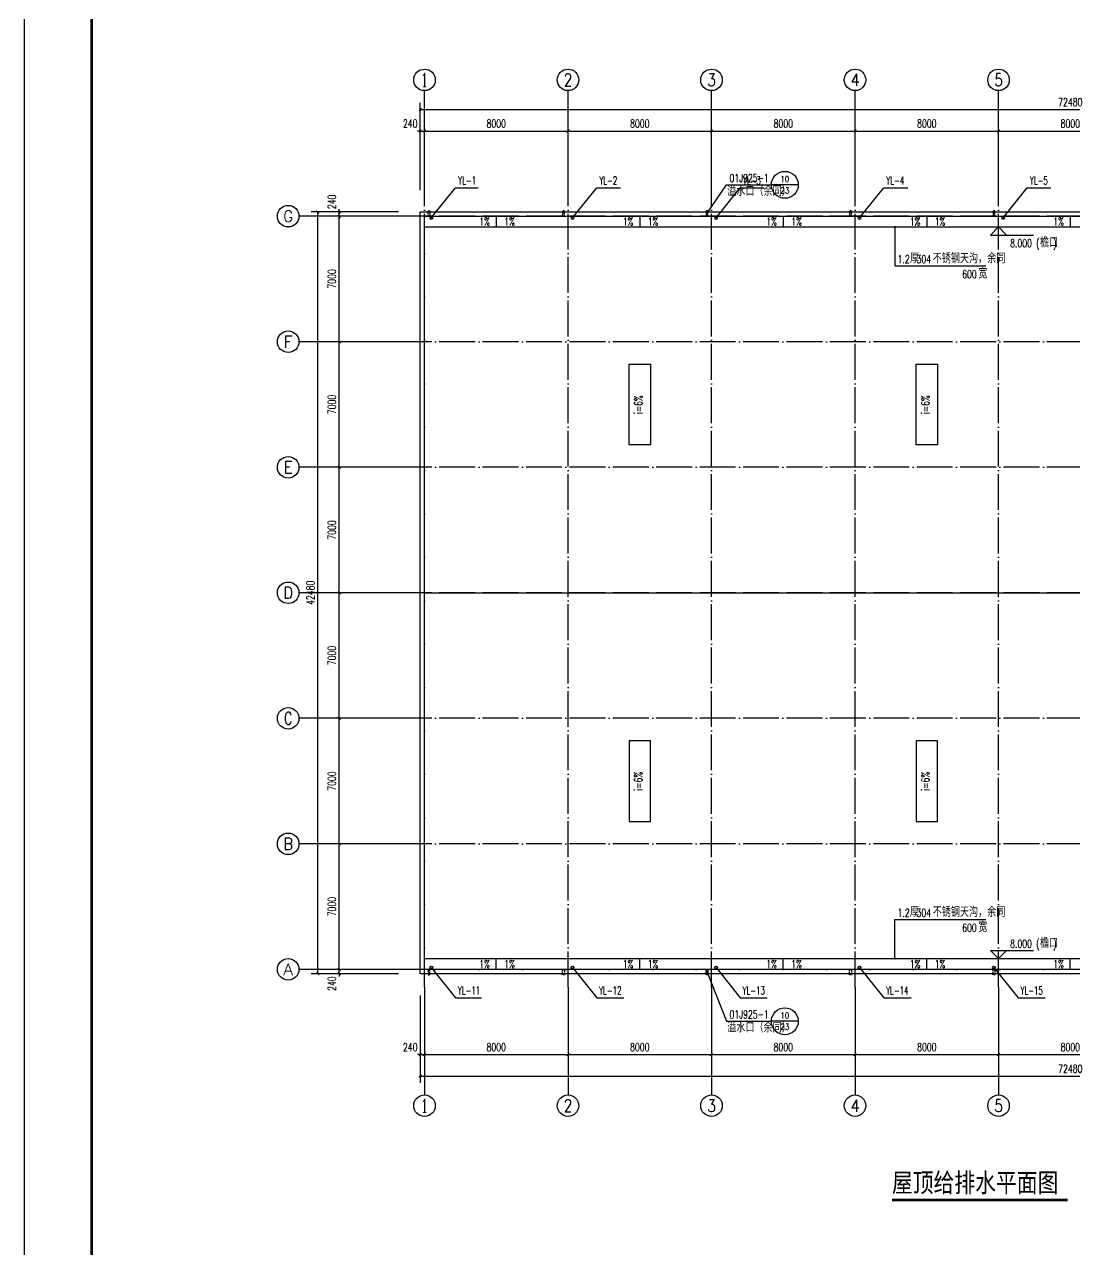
# Model space of a CAD drawing. Extents: x -440213 to 892209, y -122574 to 646408.
# Drawn here: x -16809 to 41723, y 223688 to 291997 of the extents above; entities that cross this region are included whole.
import ezdxf
from ezdxf.enums import TextEntityAlignment as Align

# ---------------------------------------------------------------- set-up
doc = ezdxf.new("R2010")
doc.units = 0
doc.header["$LTSCALE"] = 1000
doc.header["$MEASUREMENT"] = 0
doc.linetypes.add('DASH', pattern=[0.35, 0.25, -0.1])
doc.linetypes.add('DOTE', pattern=[2.42, 2, -0.2, 0.02, -0.2])
doc.layers.get('Defpoints').update_dxf_attribs({"color": 250})
for name, color, linetype in [('0 - 屋顶', 150, 'Continuous'), ('0-建筑立面', 255, 'Continuous'), ('2D_ROOF', 150, 'Continuous'), ('AXIS', 171, 'Continuous'), ('AXIS_TEXT', 7, 'Continuous'), ('DIM_ELEV', 171, 'Continuous'), ('DIM_IDEN', 150, 'Continuous'), ('DIM_LEAD', 171, 'Continuous'), ('DIM_SYMB', 171, 'Continuous'), ('DIM_雨水', 3, 'Continuous'), ('DOTE', 8, 'DOTE'), ('PUB_TEXT', 7, 'Continuous'), ('ROOF', 150, 'Continuous'), ('TK', 4, 'Continuous'), ('TWT_TEXT', 7, 'Continuous'), ('VPIPE-雨水', 4, 'Continuous')]:
    doc.layers.add(name, color=color, linetype=linetype)
doc.styles.add('_TCH_AXIS', font='COMPLEX', dxfattribs={"bigfont": 'GBCBIG'})
doc.styles.add('_TCH_DIM', font='SIMPLEX', dxfattribs={"bigfont": 'GBCBIG'})
doc.styles.add('_TCH_DIM_T3', font='SIMPLEX', dxfattribs={"width": 0.705882, "bigfont": 'GBCBIG'})
doc.styles.add('_TCH_LABEL', font='COMPLEX', dxfattribs={"bigfont": 'GBCBIG'})
doc.styles.add('_TWT_SERIAL', font='COMPLEX', dxfattribs={"width": 0.8, "height": 3, "bigfont": 'HZTXT'})
doc.styles.add('COMPLEX', font='COMPLEX')
doc.styles.add('宋体', font='', dxfattribs={"width": 0.8})
doc.styles.get('宋体').set_extended_font_data('SimSun')
doc.dimstyles.new('_TCH_ARCH&&150', dxfattribs={"dimtxt": 446.25, "dimasz": 150, "dimexe": 375, "dimexo": 450, "dimgap": 189.375, "dimtad": 1, "dimdec": 0, "dimzin": 0, "dimdsep": 46, "dimtxsty": '_TCH_DIM_T3', "dimblk": 'ARCHTICK', "dimcen": 0.09, "dimclrt": 7, "dimazin": 2, "dimtfac": 1, "dimtdec": 0, "dimtix": 1, "dimtmove": 2, "dimatfit": 3, "dimfxl": 0, "dimtolj": 1, "dimtzin": 0, "dimarcsym": 0})

# ---------------------------------------------------------------- blocks, each defined once
blk = doc.blocks.new('GeYuanFrame_47761212', base_point=(20.09, 4.53))
at = {"layer": 'TK'}
blk.add_lwpolyline([(20.09, 4.53), (20.09, 598.53), (861.09, 598.53), (861.09, 4.53)], close=True, dxfattribs=at)
at = {"layer": 'TK', "const_width": 1}
blk.add_lwpolyline([(45.09, 588.53), (851.09, 588.53), (851.09, 14.53), (45.09, 14.53)], close=True, dxfattribs=at)
blk = doc.blocks.new('_AXISO')
blk.add_circle((0, 0), 0.5)
at = {"layer": 'AXIS_TEXT', "style": 'COMPLEX', "width": 1.041667}
blk.add_attdef('A', text='', height=0.56, dxfattribs=at).set_placement((-0.25, -0.28), (0.25, -0.28), align=Align.FIT)
blk = doc.blocks.new('_ArchTick')
at = {"color": 0, "linetype": 'ByBlock', "const_width": 0.4}
blk.add_lwpolyline([(-0.5, -0.5), (0.5, 0.5)], dxfattribs=at)
blk = doc.blocks.new('*D219')
at = {"layer": 'AXIS', "color": 0, "lineweight": -2}
for p, q in [((5250, 237858), (5250, 232983)), ((77730, 237858), (77730, 232983)), ((5250, 233358), (77730, 233358))]:
    blk.add_line(p, q, dxfattribs=at)
at = {"layer": 'Defpoints', "color": 0}
for p in [(5250, 238308), (77730, 238308), (77730, 233358)]:
    blk.add_point(p, dxfattribs=at)
at = {"layer": 'AXIS', "color": 0, "lineweight": -2, "xscale": 150, "yscale": 150, "zscale": 150, "rotation": 180}
blk.add_blockref('_ArchTick', (5250, 233358), dxfattribs=at)
at = {"layer": 'AXIS', "color": 0, "lineweight": -2, "xscale": 150, "yscale": 150, "zscale": 150}
blk.add_blockref('_ArchTick', (77730, 233358), dxfattribs=at)
at = {"layer": 'AXIS', "color": 7, "insert": (41490, 233770), "char_height": 446.2, "attachment_point": 5, "style": '_TCH_DIM_T3'}
blk.add_mtext('\\A1;72480', dxfattribs=at)
blk = doc.blocks.new('*D220')
at = {"layer": 'AXIS', "color": 0, "lineweight": -2}
for p, q in [((5250, 237858), (5250, 234183)), ((5490, 237858), (5490, 234183)), ((5250, 234558), (5100, 234558)), ((5250, 234558), (5490, 234558)), ((5490, 234558), (5640, 234558))]:
    blk.add_line(p, q, dxfattribs=at)
at = {"layer": 'Defpoints', "color": 0}
for p in [(5250, 238308), (5490, 238308), (5490, 234558)]:
    blk.add_point(p, dxfattribs=at)
at = {"layer": 'AXIS', "color": 0, "lineweight": -2, "xscale": 150, "yscale": 150, "zscale": 150}
blk.add_blockref('_ArchTick', (5250, 234558), dxfattribs=at)
at = {"layer": 'AXIS', "color": 0, "lineweight": -2, "xscale": 150, "yscale": 150, "zscale": 150, "rotation": 180}
blk.add_blockref('_ArchTick', (5490, 234558), dxfattribs=at)
at = {"layer": 'AXIS', "color": 7, "insert": (4695, 234970), "char_height": 446.2, "attachment_point": 5, "style": '_TCH_DIM_T3'}
blk.add_mtext('\\A1;240', dxfattribs=at)
blk = doc.blocks.new('*D221')
at = {"layer": 'AXIS', "color": 0, "lineweight": -2}
for p, q in [((5490, 237858), (5490, 234183)), ((13490, 237858), (13490, 234183)), ((5490, 234558), (13490, 234558))]:
    blk.add_line(p, q, dxfattribs=at)
at = {"layer": 'Defpoints', "color": 0}
for p in [(5490, 238308), (13490, 238308), (13490, 234558)]:
    blk.add_point(p, dxfattribs=at)
at = {"layer": 'AXIS', "color": 0, "lineweight": -2, "xscale": 150, "yscale": 150, "zscale": 150, "rotation": 180}
blk.add_blockref('_ArchTick', (5490, 234558), dxfattribs=at)
at = {"layer": 'AXIS', "color": 0, "lineweight": -2, "xscale": 150, "yscale": 150, "zscale": 150}
blk.add_blockref('_ArchTick', (13490, 234558), dxfattribs=at)
at = {"layer": 'AXIS', "color": 7, "insert": (9490, 234970), "char_height": 446.2, "attachment_point": 5, "style": '_TCH_DIM_T3'}
blk.add_mtext('\\A1;8000', dxfattribs=at)
blk = doc.blocks.new('*D222')
at = {"layer": 'AXIS', "color": 0, "lineweight": -2}
for p, q in [((13490, 237858), (13490, 234183)), ((21490, 237858), (21490, 234183)), ((13490, 234558), (21490, 234558))]:
    blk.add_line(p, q, dxfattribs=at)
at = {"layer": 'Defpoints', "color": 0}
for p in [(13490, 238308), (21490, 238308), (21490, 234558)]:
    blk.add_point(p, dxfattribs=at)
at = {"layer": 'AXIS', "color": 0, "lineweight": -2, "xscale": 150, "yscale": 150, "zscale": 150, "rotation": 180}
blk.add_blockref('_ArchTick', (13490, 234558), dxfattribs=at)
at = {"layer": 'AXIS', "color": 0, "lineweight": -2, "xscale": 150, "yscale": 150, "zscale": 150}
blk.add_blockref('_ArchTick', (21490, 234558), dxfattribs=at)
at = {"layer": 'AXIS', "color": 7, "insert": (17490, 234970), "char_height": 446.2, "attachment_point": 5, "style": '_TCH_DIM_T3'}
blk.add_mtext('\\A1;8000', dxfattribs=at)
blk = doc.blocks.new('*D223')
at = {"layer": 'AXIS', "color": 0, "lineweight": -2}
for p, q in [((21490, 237858), (21490, 234183)), ((29490, 237858), (29490, 234183)), ((21490, 234558), (29490, 234558))]:
    blk.add_line(p, q, dxfattribs=at)
at = {"layer": 'Defpoints', "color": 0}
for p in [(21490, 238308), (29490, 238308), (29490, 234558)]:
    blk.add_point(p, dxfattribs=at)
at = {"layer": 'AXIS', "color": 0, "lineweight": -2, "xscale": 150, "yscale": 150, "zscale": 150, "rotation": 180}
blk.add_blockref('_ArchTick', (21490, 234558), dxfattribs=at)
at = {"layer": 'AXIS', "color": 0, "lineweight": -2, "xscale": 150, "yscale": 150, "zscale": 150}
blk.add_blockref('_ArchTick', (29490, 234558), dxfattribs=at)
at = {"layer": 'AXIS', "color": 7, "insert": (25490, 234970), "char_height": 446.2, "attachment_point": 5, "style": '_TCH_DIM_T3'}
blk.add_mtext('\\A1;8000', dxfattribs=at)
blk = doc.blocks.new('*D224')
at = {"layer": 'AXIS', "color": 0, "lineweight": -2}
for p, q in [((29490, 237858), (29490, 234183)), ((37490, 237858), (37490, 234183)), ((29490, 234558), (37490, 234558))]:
    blk.add_line(p, q, dxfattribs=at)
at = {"layer": 'Defpoints', "color": 0}
for p in [(29490, 238308), (37490, 238308), (37490, 234558)]:
    blk.add_point(p, dxfattribs=at)
at = {"layer": 'AXIS', "color": 0, "lineweight": -2, "xscale": 150, "yscale": 150, "zscale": 150, "rotation": 180}
blk.add_blockref('_ArchTick', (29490, 234558), dxfattribs=at)
at = {"layer": 'AXIS', "color": 0, "lineweight": -2, "xscale": 150, "yscale": 150, "zscale": 150}
blk.add_blockref('_ArchTick', (37490, 234558), dxfattribs=at)
at = {"layer": 'AXIS', "color": 7, "insert": (33490, 234970), "char_height": 446.2, "attachment_point": 5, "style": '_TCH_DIM_T3'}
blk.add_mtext('\\A1;8000', dxfattribs=at)
blk = doc.blocks.new('*D225')
at = {"layer": 'AXIS', "color": 0, "lineweight": -2}
for p, q in [((37490, 237858), (37490, 234183)), ((45490, 237858), (45490, 234183)), ((37490, 234558), (45490, 234558))]:
    blk.add_line(p, q, dxfattribs=at)
at = {"layer": 'Defpoints', "color": 0}
for p in [(37490, 238308), (45490, 238308), (45490, 234558)]:
    blk.add_point(p, dxfattribs=at)
at = {"layer": 'AXIS', "color": 0, "lineweight": -2, "xscale": 150, "yscale": 150, "zscale": 150, "rotation": 180}
blk.add_blockref('_ArchTick', (37490, 234558), dxfattribs=at)
at = {"layer": 'AXIS', "color": 0, "lineweight": -2, "xscale": 150, "yscale": 150, "zscale": 150}
blk.add_blockref('_ArchTick', (45490, 234558), dxfattribs=at)
at = {"layer": 'AXIS', "color": 7, "insert": (41490, 234970), "char_height": 446.2, "attachment_point": 5, "style": '_TCH_DIM_T3'}
blk.add_mtext('\\A1;8000', dxfattribs=at)
blk = doc.blocks.new('*D231')
at = {"layer": 'AXIS', "color": 0, "lineweight": -2}
for p, q in [((5250, 282758), (5250, 287633)), ((77730, 282758), (77730, 287633)), ((5250, 287258), (77730, 287258))]:
    blk.add_line(p, q, dxfattribs=at)
at = {"layer": 'Defpoints', "color": 0}
for p in [(77730, 287258), (5250, 282308), (77730, 282308)]:
    blk.add_point(p, dxfattribs=at)
at = {"layer": 'AXIS', "color": 0, "lineweight": -2, "xscale": 150, "yscale": 150, "zscale": 150, "rotation": 180}
blk.add_blockref('_ArchTick', (5250, 287258), dxfattribs=at)
at = {"layer": 'AXIS', "color": 0, "lineweight": -2, "xscale": 150, "yscale": 150, "zscale": 150}
blk.add_blockref('_ArchTick', (77730, 287258), dxfattribs=at)
at = {"layer": 'AXIS', "color": 7, "insert": (41490, 287670), "char_height": 446.2, "attachment_point": 5, "style": '_TCH_DIM_T3'}
blk.add_mtext('\\A1;72480', dxfattribs=at)
blk = doc.blocks.new('*D232')
at = {"layer": 'AXIS', "color": 0, "lineweight": -2}
for p, q in [((5250, 282758), (5250, 286433)), ((5490, 282758), (5490, 286433)), ((5250, 286058), (5100, 286058)), ((5250, 286058), (5490, 286058)), ((5490, 286058), (5640, 286058))]:
    blk.add_line(p, q, dxfattribs=at)
at = {"layer": 'Defpoints', "color": 0}
for p in [(5490, 286058), (5250, 282308), (5490, 282308)]:
    blk.add_point(p, dxfattribs=at)
at = {"layer": 'AXIS', "color": 0, "lineweight": -2, "xscale": 150, "yscale": 150, "zscale": 150}
blk.add_blockref('_ArchTick', (5250, 286058), dxfattribs=at)
at = {"layer": 'AXIS', "color": 0, "lineweight": -2, "xscale": 150, "yscale": 150, "zscale": 150, "rotation": 180}
blk.add_blockref('_ArchTick', (5490, 286058), dxfattribs=at)
at = {"layer": 'AXIS', "color": 7, "insert": (4695, 286470), "char_height": 446.2, "attachment_point": 5, "style": '_TCH_DIM_T3'}
blk.add_mtext('\\A1;240', dxfattribs=at)
blk = doc.blocks.new('*D233')
at = {"layer": 'AXIS', "color": 0, "lineweight": -2}
for p, q in [((5490, 282758), (5490, 286433)), ((13490, 282758), (13490, 286433)), ((5490, 286058), (13490, 286058))]:
    blk.add_line(p, q, dxfattribs=at)
at = {"layer": 'Defpoints', "color": 0}
for p in [(13490, 286058), (5490, 282308), (13490, 282308)]:
    blk.add_point(p, dxfattribs=at)
at = {"layer": 'AXIS', "color": 0, "lineweight": -2, "xscale": 150, "yscale": 150, "zscale": 150, "rotation": 180}
blk.add_blockref('_ArchTick', (5490, 286058), dxfattribs=at)
at = {"layer": 'AXIS', "color": 0, "lineweight": -2, "xscale": 150, "yscale": 150, "zscale": 150}
blk.add_blockref('_ArchTick', (13490, 286058), dxfattribs=at)
at = {"layer": 'AXIS', "color": 7, "insert": (9490, 286470), "char_height": 446.2, "attachment_point": 5, "style": '_TCH_DIM_T3'}
blk.add_mtext('\\A1;8000', dxfattribs=at)
blk = doc.blocks.new('*D234')
at = {"layer": 'AXIS', "color": 0, "lineweight": -2}
for p, q in [((13490, 282758), (13490, 286433)), ((21490, 282758), (21490, 286433)), ((13490, 286058), (21490, 286058))]:
    blk.add_line(p, q, dxfattribs=at)
at = {"layer": 'Defpoints', "color": 0}
for p in [(21490, 286058), (13490, 282308), (21490, 282308)]:
    blk.add_point(p, dxfattribs=at)
at = {"layer": 'AXIS', "color": 0, "lineweight": -2, "xscale": 150, "yscale": 150, "zscale": 150, "rotation": 180}
blk.add_blockref('_ArchTick', (13490, 286058), dxfattribs=at)
at = {"layer": 'AXIS', "color": 0, "lineweight": -2, "xscale": 150, "yscale": 150, "zscale": 150}
blk.add_blockref('_ArchTick', (21490, 286058), dxfattribs=at)
at = {"layer": 'AXIS', "color": 7, "insert": (17490, 286470), "char_height": 446.2, "attachment_point": 5, "style": '_TCH_DIM_T3'}
blk.add_mtext('\\A1;8000', dxfattribs=at)
blk = doc.blocks.new('*D235')
at = {"layer": 'AXIS', "color": 0, "lineweight": -2}
for p, q in [((21490, 282758), (21490, 286433)), ((29490, 282758), (29490, 286433)), ((21490, 286058), (29490, 286058))]:
    blk.add_line(p, q, dxfattribs=at)
at = {"layer": 'Defpoints', "color": 0}
for p in [(29490, 286058), (21490, 282308), (29490, 282308)]:
    blk.add_point(p, dxfattribs=at)
at = {"layer": 'AXIS', "color": 0, "lineweight": -2, "xscale": 150, "yscale": 150, "zscale": 150, "rotation": 180}
blk.add_blockref('_ArchTick', (21490, 286058), dxfattribs=at)
at = {"layer": 'AXIS', "color": 0, "lineweight": -2, "xscale": 150, "yscale": 150, "zscale": 150}
blk.add_blockref('_ArchTick', (29490, 286058), dxfattribs=at)
at = {"layer": 'AXIS', "color": 7, "insert": (25490, 286470), "char_height": 446.2, "attachment_point": 5, "style": '_TCH_DIM_T3'}
blk.add_mtext('\\A1;8000', dxfattribs=at)
blk = doc.blocks.new('*D236')
at = {"layer": 'AXIS', "color": 0, "lineweight": -2}
for p, q in [((29490, 282758), (29490, 286433)), ((37490, 282758), (37490, 286433)), ((29490, 286058), (37490, 286058))]:
    blk.add_line(p, q, dxfattribs=at)
at = {"layer": 'Defpoints', "color": 0}
for p in [(37490, 286058), (29490, 282308), (37490, 282308)]:
    blk.add_point(p, dxfattribs=at)
at = {"layer": 'AXIS', "color": 0, "lineweight": -2, "xscale": 150, "yscale": 150, "zscale": 150, "rotation": 180}
blk.add_blockref('_ArchTick', (29490, 286058), dxfattribs=at)
at = {"layer": 'AXIS', "color": 0, "lineweight": -2, "xscale": 150, "yscale": 150, "zscale": 150}
blk.add_blockref('_ArchTick', (37490, 286058), dxfattribs=at)
at = {"layer": 'AXIS', "color": 7, "insert": (33490, 286470), "char_height": 446.2, "attachment_point": 5, "style": '_TCH_DIM_T3'}
blk.add_mtext('\\A1;8000', dxfattribs=at)
blk = doc.blocks.new('*D237')
at = {"layer": 'AXIS', "color": 0, "lineweight": -2}
for p, q in [((37490, 282758), (37490, 286433)), ((45490, 282758), (45490, 286433)), ((37490, 286058), (45490, 286058))]:
    blk.add_line(p, q, dxfattribs=at)
at = {"layer": 'Defpoints', "color": 0}
for p in [(45490, 286058), (37490, 282308), (45490, 282308)]:
    blk.add_point(p, dxfattribs=at)
at = {"layer": 'AXIS', "color": 0, "lineweight": -2, "xscale": 150, "yscale": 150, "zscale": 150, "rotation": 180}
blk.add_blockref('_ArchTick', (37490, 286058), dxfattribs=at)
at = {"layer": 'AXIS', "color": 0, "lineweight": -2, "xscale": 150, "yscale": 150, "zscale": 150}
blk.add_blockref('_ArchTick', (45490, 286058), dxfattribs=at)
at = {"layer": 'AXIS', "color": 7, "insert": (41490, 286470), "char_height": 446.2, "attachment_point": 5, "style": '_TCH_DIM_T3'}
blk.add_mtext('\\A1;8000', dxfattribs=at)
blk = doc.blocks.new('*D243')
at = {"layer": 'AXIS', "color": 0, "lineweight": -2}
for p, q in [((4040, 281548), (-835, 281548)), ((-460, 239068), (-460, 281548)), ((4040, 239068), (-835, 239068))]:
    blk.add_line(p, q, dxfattribs=at)
at = {"layer": 'Defpoints', "color": 0}
for p in [(-460, 281548), (4490, 281548), (4490, 239068)]:
    blk.add_point(p, dxfattribs=at)
at = {"layer": 'AXIS', "color": 0, "lineweight": -2, "xscale": 150, "yscale": 150, "zscale": 150}
for p, rotation in [((-460, 281548), 90), ((-460, 239068), 270)]:
    blk.add_blockref('_ArchTick', p, dxfattribs=dict(at, rotation=rotation))
at = {"layer": 'AXIS', "color": 7, "insert": (-872, 260308), "char_height": 446.2, "attachment_point": 5, "rotation": 90, "style": '_TCH_DIM_T3'}
blk.add_mtext('\\A1;42480', dxfattribs=at)
blk = doc.blocks.new('*D244')
at = {"layer": 'AXIS', "color": 0, "lineweight": -2}
for p, q in [((4040, 239308), (365, 239308)), ((740, 239308), (740, 239458)), ((740, 239068), (740, 239308)), ((4040, 239068), (365, 239068)), ((740, 239068), (740, 238918))]:
    blk.add_line(p, q, dxfattribs=at)
at = {"layer": 'Defpoints', "color": 0}
for p in [(740, 239308), (4490, 239308), (4490, 239068)]:
    blk.add_point(p, dxfattribs=at)
at = {"layer": 'AXIS', "color": 0, "lineweight": -2, "xscale": 150, "yscale": 150, "zscale": 150}
for p, rotation in [((740, 239308), 270), ((740, 239068), 90)]:
    blk.add_blockref('_ArchTick', p, dxfattribs=dict(at, rotation=rotation))
at = {"layer": 'AXIS', "color": 7, "insert": (328, 238513), "char_height": 446.2, "attachment_point": 5, "rotation": 90, "style": '_TCH_DIM_T3'}
blk.add_mtext('\\A1;240', dxfattribs=at)
blk = doc.blocks.new('*D245')
at = {"layer": 'AXIS', "color": 0, "lineweight": -2}
for p, q in [((4040, 246308), (365, 246308)), ((740, 239308), (740, 246308)), ((4040, 239308), (365, 239308))]:
    blk.add_line(p, q, dxfattribs=at)
at = {"layer": 'Defpoints', "color": 0}
for p in [(740, 246308), (4490, 246308), (4490, 239308)]:
    blk.add_point(p, dxfattribs=at)
at = {"layer": 'AXIS', "color": 0, "lineweight": -2, "xscale": 150, "yscale": 150, "zscale": 150}
for p, rotation in [((740, 246308), 90), ((740, 239308), 270)]:
    blk.add_blockref('_ArchTick', p, dxfattribs=dict(at, rotation=rotation))
at = {"layer": 'AXIS', "color": 7, "insert": (328, 242808), "char_height": 446.2, "attachment_point": 5, "rotation": 90, "style": '_TCH_DIM_T3'}
blk.add_mtext('\\A1;7000', dxfattribs=at)
blk = doc.blocks.new('*D246')
at = {"layer": 'AXIS', "color": 0, "lineweight": -2}
for p, q in [((4040, 253308), (365, 253308)), ((740, 246308), (740, 253308)), ((4040, 246308), (365, 246308))]:
    blk.add_line(p, q, dxfattribs=at)
at = {"layer": 'Defpoints', "color": 0}
for p in [(740, 253308), (4490, 253308), (4490, 246308)]:
    blk.add_point(p, dxfattribs=at)
at = {"layer": 'AXIS', "color": 0, "lineweight": -2, "xscale": 150, "yscale": 150, "zscale": 150}
for p, rotation in [((740, 253308), 90), ((740, 246308), 270)]:
    blk.add_blockref('_ArchTick', p, dxfattribs=dict(at, rotation=rotation))
at = {"layer": 'AXIS', "color": 7, "insert": (328, 249808), "char_height": 446.2, "attachment_point": 5, "rotation": 90, "style": '_TCH_DIM_T3'}
blk.add_mtext('\\A1;7000', dxfattribs=at)
blk = doc.blocks.new('*D247')
at = {"layer": 'AXIS', "color": 0, "lineweight": -2}
for p, q in [((4040, 260308), (365, 260308)), ((740, 253308), (740, 260308)), ((4040, 253308), (365, 253308))]:
    blk.add_line(p, q, dxfattribs=at)
at = {"layer": 'Defpoints', "color": 0}
for p in [(740, 260308), (4490, 260308), (4490, 253308)]:
    blk.add_point(p, dxfattribs=at)
at = {"layer": 'AXIS', "color": 0, "lineweight": -2, "xscale": 150, "yscale": 150, "zscale": 150}
for p, rotation in [((740, 260308), 90), ((740, 253308), 270)]:
    blk.add_blockref('_ArchTick', p, dxfattribs=dict(at, rotation=rotation))
at = {"layer": 'AXIS', "color": 7, "insert": (328, 256808), "char_height": 446.2, "attachment_point": 5, "rotation": 90, "style": '_TCH_DIM_T3'}
blk.add_mtext('\\A1;7000', dxfattribs=at)
blk = doc.blocks.new('*D248')
at = {"layer": 'AXIS', "color": 0, "lineweight": -2}
for p, q in [((4040, 267308), (365, 267308)), ((740, 260308), (740, 267308)), ((4040, 260308), (365, 260308))]:
    blk.add_line(p, q, dxfattribs=at)
at = {"layer": 'Defpoints', "color": 0}
for p in [(740, 267308), (4490, 267308), (4490, 260308)]:
    blk.add_point(p, dxfattribs=at)
at = {"layer": 'AXIS', "color": 0, "lineweight": -2, "xscale": 150, "yscale": 150, "zscale": 150}
for p, rotation in [((740, 267308), 90), ((740, 260308), 270)]:
    blk.add_blockref('_ArchTick', p, dxfattribs=dict(at, rotation=rotation))
at = {"layer": 'AXIS', "color": 7, "insert": (328, 263808), "char_height": 446.2, "attachment_point": 5, "rotation": 90, "style": '_TCH_DIM_T3'}
blk.add_mtext('\\A1;7000', dxfattribs=at)
blk = doc.blocks.new('*D249')
at = {"layer": 'AXIS', "color": 0, "lineweight": -2}
for p, q in [((4040, 274308), (365, 274308)), ((740, 267308), (740, 274308)), ((4040, 267308), (365, 267308))]:
    blk.add_line(p, q, dxfattribs=at)
at = {"layer": 'Defpoints', "color": 0}
for p in [(740, 274308), (4490, 274308), (4490, 267308)]:
    blk.add_point(p, dxfattribs=at)
at = {"layer": 'AXIS', "color": 0, "lineweight": -2, "xscale": 150, "yscale": 150, "zscale": 150}
for p, rotation in [((740, 274308), 90), ((740, 267308), 270)]:
    blk.add_blockref('_ArchTick', p, dxfattribs=dict(at, rotation=rotation))
at = {"layer": 'AXIS', "color": 7, "insert": (328, 270808), "char_height": 446.2, "attachment_point": 5, "rotation": 90, "style": '_TCH_DIM_T3'}
blk.add_mtext('\\A1;7000', dxfattribs=at)
blk = doc.blocks.new('*D250')
at = {"layer": 'AXIS', "color": 0, "lineweight": -2}
for p, q in [((4040, 281308), (365, 281308)), ((740, 274308), (740, 281308)), ((4040, 274308), (365, 274308))]:
    blk.add_line(p, q, dxfattribs=at)
at = {"layer": 'Defpoints', "color": 0}
for p in [(740, 281308), (4490, 281308), (4490, 274308)]:
    blk.add_point(p, dxfattribs=at)
at = {"layer": 'AXIS', "color": 0, "lineweight": -2, "xscale": 150, "yscale": 150, "zscale": 150}
for p, rotation in [((740, 281308), 90), ((740, 274308), 270)]:
    blk.add_blockref('_ArchTick', p, dxfattribs=dict(at, rotation=rotation))
at = {"layer": 'AXIS', "color": 7, "insert": (328, 277808), "char_height": 446.2, "attachment_point": 5, "rotation": 90, "style": '_TCH_DIM_T3'}
blk.add_mtext('\\A1;7000', dxfattribs=at)
blk = doc.blocks.new('*D251')
at = {"layer": 'AXIS', "color": 0, "lineweight": -2}
for p, q in [((4040, 281548), (365, 281548)), ((740, 281548), (740, 281698)), ((740, 281308), (740, 281548)), ((4040, 281308), (365, 281308)), ((740, 281308), (740, 281158))]:
    blk.add_line(p, q, dxfattribs=at)
at = {"layer": 'Defpoints', "color": 0}
for p in [(740, 281548), (4490, 281548), (4490, 281308)]:
    blk.add_point(p, dxfattribs=at)
at = {"layer": 'AXIS', "color": 0, "lineweight": -2, "xscale": 150, "yscale": 150, "zscale": 150}
for p, rotation in [((740, 281548), 270), ((740, 281308), 90)]:
    blk.add_blockref('_ArchTick', p, dxfattribs=dict(at, rotation=rotation))
at = {"layer": 'AXIS', "color": 7, "insert": (328, 282103), "char_height": 446.2, "attachment_point": 5, "rotation": 90, "style": '_TCH_DIM_T3'}
blk.add_mtext('\\A1;240', dxfattribs=at)

msp = doc.modelspace()

# ---------------------------------------------------------------- linework, layer by layer
at = {"color": 6, "linetype": 'DASH', "ltscale": 0.3}
for points in [[(5690.2, 281607.7), (5790.2, 281607.7), (5790.2, 281307.7), (5690.2, 281307.7)], [(13290.2, 281607.7), (13190.2, 281607.7), (13190.2, 281307.7), (13290.2, 281307.7)], [(21290.2, 281607.7), (21190.2, 281607.7), (21190.2, 281307.7), (21290.2, 281307.7)], [(29290.2, 281607.7), (29190.2, 281607.7), (29190.2, 281307.7), (29290.2, 281307.7)], [(37290.2, 281607.7), (37190.2, 281607.7), (37190.2, 281307.7), (37290.2, 281307.7)], [(5690.2, 239007.7), (5790.2, 239007.7), (5790.2, 239307.7), (5690.2, 239307.7)], [(13290.2, 239007.7), (13190.2, 239007.7), (13190.2, 239307.7), (13290.2, 239307.7)], [(21290.2, 239007.7), (21190.2, 239007.7), (21190.2, 239307.7), (21290.2, 239307.7)], [(29290.2, 239007.7), (29190.2, 239007.7), (29190.2, 239307.7), (29290.2, 239307.7)], [(37290.2, 239007.7), (37190.2, 239007.7), (37190.2, 239307.7), (37290.2, 239307.7)]]:
    msp.add_lwpolyline(points, close=True, dxfattribs=at)
at = {"layer": '0 - 屋顶'}
for p, q in [((9490.2, 281307.7), (9490.2, 280707.7)), ((17490.2, 281307.7), (17490.2, 280707.7)), ((25490.2, 281307.7), (25490.2, 280707.7)), ((33490.2, 281307.7), (33490.2, 280707.7)), ((41490.2, 281307.7), (41490.2, 280707.7)), ((9490.2, 239307.7), (9490.2, 239907.7)), ((17490.2, 239307.7), (17490.2, 239907.7)), ((25490.2, 239307.7), (25490.2, 239907.7)), ((33490.2, 239307.7), (33490.2, 239907.7)), ((41490.2, 239307.7), (41490.2, 239907.7))]:
    msp.add_line(p, q, dxfattribs=at)
at = {"layer": '2D_ROOF'}
for points in [[(18090.2, 273057.7), (18090.2, 268557.7), (16890.2, 268557.7), (16890.2, 273057.7)], [(34090.2, 273057.7), (34090.2, 268557.7), (32890.2, 268557.7), (32890.2, 273057.7)], [(18090.2, 247557.7), (18090.2, 252057.7), (16890.2, 252057.7), (16890.2, 247557.7)], [(34090.2, 247557.7), (34090.2, 252057.7), (32890.2, 252057.7), (32890.2, 247557.7)]]:
    msp.add_lwpolyline(points, close=True, dxfattribs=at)
at = {"layer": 'AXIS'}
for p, q in [((5490.2, 282307.7), (5490.2, 288307.7)), ((13490.2, 282307.7), (13490.2, 288307.7)), ((21490.2, 282307.7), (21490.2, 288307.7)), ((29490.2, 282307.7), (29490.2, 288307.7)), ((37490.2, 282307.7), (37490.2, 288307.7)), ((4490.2, 281307.7), (-1509.8, 281307.7)), ((4490.2, 274307.7), (-1509.8, 274307.7)), ((4490.2, 267307.7), (-1509.8, 267307.7)), ((4490.2, 260307.7), (-1509.8, 260307.7)), ((4490.2, 253307.7), (-1509.8, 253307.7)), ((4490.2, 246307.7), (-1509.8, 246307.7)), ((4490.2, 239307.7), (-1509.8, 239307.7)), ((5490.2, 238307.7), (5490.2, 232307.7)), ((13490.2, 238307.7), (13490.2, 232307.7)), ((21490.2, 238307.7), (21490.2, 232307.7)), ((29490.2, 238307.7), (29490.2, 232307.7)), ((37490.2, 238307.7), (37490.2, 232307.7))]:
    msp.add_line(p, q, dxfattribs=at)
at = {"layer": 'DIM_ELEV'}
for p, q in [((37490.2, 280707.7), (37040.2, 280257.7)), ((37040.2, 280257.7), (39440.2, 280257.7)), ((37490.2, 280707.7), (37940.2, 280257.7)), ((37490.2, 239907.7), (37040.2, 240357.7)), ((37040.2, 240357.7), (39440.2, 240357.7)), ((37490.2, 239907.7), (37940.2, 240357.7))]:
    msp.add_line(p, q, dxfattribs=at)
at = {"layer": 'DIM_IDEN'}
for p, q in [((21245.5, 281467.8), (22328.6, 283056.5)), ((22328.6, 283056.5), (24825.8, 283056.5)), ((26325.8, 283056.5), (24825.8, 283056.5)), ((21239.7, 239144.4), (22328.6, 236416.1)), ((22328.6, 236416.1), (24825.8, 236416.1)), ((26325.8, 236416.1), (24825.8, 236416.1))]:
    msp.add_line(p, q, dxfattribs=at)
for centre, radius in [((25575.8, 283056.5), 750), ((21228.6, 281442.9), 30.1), ((21228.6, 239172.4), 30.1), ((25575.8, 236416.1), 750)]:
    msp.add_circle(centre, radius, dxfattribs=at)
at = {"layer": 'DIM_LEAD'}
for p, q in [((31709.8, 280707.7), (31709.8, 278532.1)), ((31709.8, 278532.1), (36778.1, 278532.1)), ((31709.8, 239907.7), (31709.8, 242083.2)), ((31709.8, 242083.2), (36778.1, 242083.2))]:
    msp.add_line(p, q, dxfattribs=at)
at = {"layer": 'DIM_LEAD', "const_width": 60}
for points in [[(31709.8, 280737.7, 1), (31709.8, 280677.7, 1)], [(31709.8, 239877.7, 1), (31709.8, 239937.7, 1)]]:
    msp.add_lwpolyline(points, format="xyb", close=True, dxfattribs=at)
at = {"layer": 'DIM_SYMB'}
for points in [[(8389.9, 281007.7, 0, 0, 0), (6939.9, 281007.7, 120, 0, 0), (6489.9, 281007.7, 0, 0, 0)], [(10590.6, 281007.7, 0, 0, 0), (12040.6, 281007.7, 120, 0, 0), (12490.6, 281007.7, 0, 0, 0)], [(16389.9, 281007.7, 0, 0, 0), (14939.9, 281007.7, 120, 0, 0), (14489.9, 281007.7, 0, 0, 0)], [(18590.6, 281007.7, 0, 0, 0), (20040.6, 281007.7, 120, 0, 0), (20490.6, 281007.7, 0, 0, 0)], [(24389.9, 281007.7, 0, 0, 0), (22939.9, 281007.7, 120, 0, 0), (22489.9, 281007.7, 0, 0, 0)], [(26590.6, 281007.7, 0, 0, 0), (28040.6, 281007.7, 120, 0, 0), (28490.6, 281007.7, 0, 0, 0)], [(32389.9, 281007.7, 0, 0, 0), (30939.9, 281007.7, 120, 0, 0), (30489.9, 281007.7, 0, 0, 0)], [(34590.6, 281007.7, 0, 0, 0), (36040.6, 281007.7, 120, 0, 0), (36490.6, 281007.7, 0, 0, 0)], [(40389.9, 281007.7, 0, 0, 0), (38939.9, 281007.7, 120, 0, 0), (38489.9, 281007.7, 0, 0, 0)], [(17790.2, 269557.7, 0, 0, 0), (17790.2, 271607.7, 120, 0, 0), (17790.2, 272057.7, 0, 0, 0)], [(33790.2, 269557.7, 0, 0, 0), (33790.2, 271607.7, 120, 0, 0), (33790.2, 272057.7, 0, 0, 0)], [(17790.2, 251057.7, 0, 0, 0), (17790.2, 249007.7, 120, 0, 0), (17790.2, 248557.7, 0, 0, 0)], [(33790.2, 251057.7, 0, 0, 0), (33790.2, 249007.7, 120, 0, 0), (33790.2, 248557.7, 0, 0, 0)], [(8389.9, 239607.7, 0, 0, 0), (6939.9, 239607.7, 120, 0, 0), (6489.9, 239607.7, 0, 0, 0)], [(10590.6, 239607.7, 0, 0, 0), (12040.6, 239607.7, 120, 0, 0), (12490.6, 239607.7, 0, 0, 0)], [(16389.9, 239607.7, 0, 0, 0), (14939.9, 239607.7, 120, 0, 0), (14489.9, 239607.7, 0, 0, 0)], [(18590.6, 239607.7, 0, 0, 0), (20040.6, 239607.7, 120, 0, 0), (20490.6, 239607.7, 0, 0, 0)], [(24389.9, 239607.7, 0, 0, 0), (22939.9, 239607.7, 120, 0, 0), (22489.9, 239607.7, 0, 0, 0)], [(26590.6, 239607.7, 0, 0, 0), (28040.6, 239607.7, 120, 0, 0), (28490.6, 239607.7, 0, 0, 0)], [(32389.9, 239607.7, 0, 0, 0), (30939.9, 239607.7, 120, 0, 0), (30489.9, 239607.7, 0, 0, 0)], [(34590.6, 239607.7, 0, 0, 0), (36040.6, 239607.7, 120, 0, 0), (36490.6, 239607.7, 0, 0, 0)], [(40389.9, 239607.7, 0, 0, 0), (38939.9, 239607.7, 120, 0, 0), (38489.9, 239607.7, 0, 0, 0)]]:
    msp.add_lwpolyline(points, format="xyseb", dxfattribs=at)
at = {"layer": 'DIM_SYMB', "const_width": 140}
msp.add_lwpolyline([(31545.2, 226447.2), (41342.9, 226447.2)], dxfattribs=at)
at = {"layer": 'DIM_雨水'}
for p, q in [((5869.9, 281207.6), (7216.1, 282892.2)), ((7216.1, 282892.2), (8473.9, 282892.2)), ((13744.9, 281207.6), (15091.1, 282892.2)), ((15091.1, 282892.2), (16410.4, 282892.2)), ((21744.9, 281207.6), (23091.1, 282892.2)), ((23091.1, 282892.2), (24410.4, 282892.2)), ((29744.9, 281207.6), (31091.1, 282892.2)), ((31091.1, 282892.2), (32435.3, 282892.2)), ((37744.9, 281207.6), (39091.1, 282892.2)), ((39091.1, 282892.2), (40410.4, 282892.2)), ((5869.9, 239407.7), (7216.1, 237723.1)), ((13744.9, 239407.7), (15091.1, 237723.1)), ((21744.9, 239407.7), (23091.1, 237723.1)), ((29744.9, 239407.7), (31091.1, 237723.1)), ((37235.5, 239407.7), (38581.7, 237723.1)), ((7216.1, 237723.1), (8661.4, 237723.1)), ((15091.1, 237723.1), (16600.6, 237723.1)), ((23091.1, 237723.1), (24600.6, 237723.1)), ((31091.1, 237723.1), (32626.5, 237723.1)), ((38581.7, 237723.1), (40091.3, 237723.1))]:
    msp.add_line(p, q, dxfattribs=at)
at = {"layer": 'DOTE'}
for p, q in [((5490.2, 238307.7), (5490.2, 282307.7)), ((13490.2, 238307.7), (13490.2, 282307.7)), ((21490.2, 238307.7), (21490.2, 282307.7)), ((29490.2, 238307.7), (29490.2, 282307.7)), ((37490.2, 238307.7), (37490.2, 282307.7)), ((78490.2, 281307.7), (4490.2, 281307.7)), ((78490.2, 274307.7), (4490.2, 274307.7)), ((78490.2, 267307.7), (4490.2, 267307.7)), ((78490.2, 260307.7), (4490.2, 260307.7)), ((78490.2, 253307.7), (4490.2, 253307.7)), ((78490.2, 246307.7), (4490.2, 246307.7)), ((78490.2, 239307.7), (4490.2, 239307.7))]:
    msp.add_line(p, q, dxfattribs=at)
at = {"layer": 'ROOF'}
for p, q in [((5490.2, 280707.7), (77490.2, 280707.7)), ((5490.2, 260307.7), (77490.2, 260307.7)), ((5490.2, 239907.7), (77490.2, 239907.7))]:
    msp.add_line(p, q, dxfattribs=at)
for points in [[(5250.2, 281547.7), (77730.2, 281547.7), (77730.2, 239067.7), (5250.2, 239067.7)], [(5490.2, 281307.7), (77490.2, 281307.7), (77490.2, 239307.7), (5490.2, 239307.7)]]:
    msp.add_lwpolyline(points, close=True, dxfattribs=at)
at = {"layer": 'VPIPE-雨水', "linetype": 'Continuous'}
for centre in [(5869.9, 281207.6), (13744.9, 281207.6), (21744.9, 281207.6), (29744.9, 281207.6), (37744.9, 281207.6), (5869.9, 239407.7), (13744.9, 239407.7), (21744.9, 239407.7), (29744.9, 239407.7), (37235.5, 239407.7)]:
    msp.add_circle(centre, 75, dxfattribs=at)

# ---------------------------------------------------------------- block references
at = {"layer": '0-建筑立面', "xscale": 150, "yscale": 150, "zscale": 150}
msp.add_blockref('GeYuanFrame_47761212', (-16808.6, 210095.1), dxfattribs=at)
at = {"layer": 'AXIS'}
ref = msp.add_blockref('_AXISO', (5490.2, 288907.7), dxfattribs=dict(at, xscale=1200, yscale=1200, zscale=1200))
ref.add_attrib('A', '1', dxfattribs={"layer": 'AXIS_TEXT', "height": 772.1, "style": '_TCH_AXIS'}).set_placement((5324.8, 288521.6), (5655.7, 288521.6), align=Align.FIT)
ref = msp.add_blockref('_AXISO', (13490.2, 288907.7), dxfattribs=dict(at, xscale=1200, yscale=1200, zscale=1200))
ref.add_attrib('A', '2', dxfattribs={"layer": 'AXIS_TEXT', "height": 698.9, "style": '_TCH_AXIS'}).set_placement((13257.2, 288558.2), (13723.2, 288558.2), align=Align.FIT)
ref = msp.add_blockref('_AXISO', (21490.2, 288907.7), dxfattribs=dict(at, xscale=1200, yscale=1200, zscale=1200))
ref.add_attrib('A', '3', dxfattribs={"layer": 'AXIS_TEXT', "height": 698.9, "style": '_TCH_AXIS'}).set_placement((21257.2, 288558.2), (21723.2, 288558.2), align=Align.FIT)
ref = msp.add_blockref('_AXISO', (29490.2, 288907.7), dxfattribs=dict(at, xscale=1200, yscale=1200, zscale=1200))
ref.add_attrib('A', '4', dxfattribs={"layer": 'AXIS_TEXT', "height": 668.2, "style": '_TCH_AXIS'}).set_placement((29235.7, 288573.6), (29744.7, 288573.6), align=Align.FIT)
ref = msp.add_blockref('_AXISO', (37490.2, 288907.7), dxfattribs=dict(at, xscale=1200, yscale=1200, zscale=1200))
ref.add_attrib('A', '5', dxfattribs={"layer": 'AXIS_TEXT', "height": 698.9, "style": '_TCH_AXIS'}).set_placement((37257.2, 288558.2), (37723.2, 288558.2), align=Align.FIT)
ref = msp.add_blockref('_AXISO', (-2109.8, 281307.7), dxfattribs=dict(at, xscale=1200, yscale=1200, zscale=1200))
ref.add_attrib('A', 'G', dxfattribs={"layer": 'AXIS_TEXT', "height": 637.8, "style": '_TCH_AXIS'}).set_placement((-2383.1, 280988.8), (-1836.5, 280988.8), align=Align.FIT)
ref = msp.add_blockref('_AXISO', (-2109.8, 274307.7), dxfattribs=dict(at, xscale=1200, yscale=1200, zscale=1200))
ref.add_attrib('A', 'F', dxfattribs={"layer": 'AXIS_TEXT', "height": 668.2, "style": '_TCH_AXIS'}).set_placement((-2364.3, 273973.6), (-1855.3, 273973.6), align=Align.FIT)
ref = msp.add_blockref('_AXISO', (-2109.8, 267307.7), dxfattribs=dict(at, xscale=1200, yscale=1200, zscale=1200))
ref.add_attrib('A', 'E', dxfattribs={"layer": 'AXIS_TEXT', "height": 668.2, "style": '_TCH_AXIS'}).set_placement((-2364.3, 266973.6), (-1855.3, 266973.6), align=Align.FIT)
ref = msp.add_blockref('_AXISO', (-2109.8, 260307.7), dxfattribs=dict(at, xscale=1200, yscale=1200, zscale=1200))
ref.add_attrib('A', 'D', dxfattribs={"layer": 'AXIS_TEXT', "height": 652.9, "style": '_TCH_AXIS'}).set_placement((-2374.1, 259981.2), (-1845.5, 259981.2), align=Align.FIT)
ref = msp.add_blockref('_AXISO', (-2109.8, 253307.7), dxfattribs=dict(at, xscale=1200, yscale=1200, zscale=1200))
ref.add_attrib('A', 'C', dxfattribs={"layer": 'AXIS_TEXT', "height": 683.5, "style": '_TCH_AXIS'}).set_placement((-2353.9, 252965.9), (-1865.7, 252965.9), align=Align.FIT)
ref = msp.add_blockref('_AXISO', (-2109.8, 246307.7), dxfattribs=dict(at, xscale=1200, yscale=1200, zscale=1200))
ref.add_attrib('A', 'B', dxfattribs={"layer": 'AXIS_TEXT', "height": 652.9, "style": '_TCH_AXIS'}).set_placement((-2374.1, 245981.2), (-1845.5, 245981.2), align=Align.FIT)
ref = msp.add_blockref('_AXISO', (-2109.8, 239307.7), dxfattribs=dict(at, xscale=1200, yscale=1200, zscale=1200))
ref.add_attrib('A', 'A', dxfattribs={"layer": 'AXIS_TEXT', "height": 637.8, "style": '_TCH_AXIS'}).set_placement((-2383.1, 238988.8), (-1836.5, 238988.8), align=Align.FIT)
ref = msp.add_blockref('_AXISO', (5490.2, 231707.7), dxfattribs=dict(at, xscale=1200, yscale=1200, zscale=1200))
ref.add_attrib('A', '1', dxfattribs={"layer": 'AXIS_TEXT', "height": 772.1, "style": '_TCH_AXIS'}).set_placement((5324.8, 231321.6), (5655.7, 231321.6), align=Align.FIT)
ref = msp.add_blockref('_AXISO', (13490.2, 231707.7), dxfattribs=dict(at, xscale=1200, yscale=1200, zscale=1200))
ref.add_attrib('A', '2', dxfattribs={"layer": 'AXIS_TEXT', "height": 698.9, "style": '_TCH_AXIS'}).set_placement((13257.2, 231358.2), (13723.2, 231358.2), align=Align.FIT)
ref = msp.add_blockref('_AXISO', (21490.2, 231707.7), dxfattribs=dict(at, xscale=1200, yscale=1200, zscale=1200))
ref.add_attrib('A', '3', dxfattribs={"layer": 'AXIS_TEXT', "height": 698.9, "style": '_TCH_AXIS'}).set_placement((21257.2, 231358.2), (21723.2, 231358.2), align=Align.FIT)
ref = msp.add_blockref('_AXISO', (29490.2, 231707.7), dxfattribs=dict(at, xscale=1200, yscale=1200, zscale=1200))
ref.add_attrib('A', '4', dxfattribs={"layer": 'AXIS_TEXT', "height": 668.2, "style": '_TCH_AXIS'}).set_placement((29235.7, 231373.6), (29744.7, 231373.6), align=Align.FIT)
ref = msp.add_blockref('_AXISO', (37490.2, 231707.7), dxfattribs=dict(at, xscale=1200, yscale=1200, zscale=1200))
ref.add_attrib('A', '5', dxfattribs={"layer": 'AXIS_TEXT', "height": 698.9, "style": '_TCH_AXIS'}).set_placement((37257.2, 231358.2), (37723.2, 231358.2), align=Align.FIT)

# ---------------------------------------------------------------- texts
at = {"layer": 'PUB_TEXT'}
for s, height, style, width, p in [('01J925-1', 446.25, '_TCH_LABEL', 0.705882, (22493.3, 283214)), ('1%', 446.25, '_TCH_DIM', 0.705882, (8539.9, 280784.5)), ('1%', 446.25, '_TCH_DIM', 0.705882, (9930.6, 280784.5)), ('1%', 446.25, '_TCH_DIM', 0.705882, (16539.9, 280784.5)), ('1%', 446.25, '_TCH_DIM', 0.705882, (17930.6, 280784.5)), ('1%', 446.25, '_TCH_DIM', 0.705882, (24539.9, 280784.5)), ('1%', 446.25, '_TCH_DIM', 0.705882, (25930.6, 280784.5)), ('1%', 446.25, '_TCH_DIM', 0.705882, (32539.9, 280784.5)), ('1%', 446.25, '_TCH_DIM', 0.705882, (33930.6, 280784.5)), ('1%', 446.25, '_TCH_DIM', 0.705882, (40539.9, 280784.5)), ('(', 446.2, '_TCH_DIM', 0.705882, (39590.2, 279575.2)), (')', 446.2, '_TCH_DIM', 0.705882, (40537.4, 279575.2)), ('8.000', 446.25, '_TCH_DIM', 0.705882, (38135.2, 279575.2)), ('1.2', 446.25, '_TCH_DIM', 0.705882, (31860.5, 278689.6)), ('304', 446.25, '_TCH_DIM', 0.705882, (32919.1, 278689.6)), ('600', 446.25, '_TCH_DIM', 0.705882, (35460.3, 277849.6)), ('1.2', 446.25, '_TCH_DIM', 0.705882, (31860.5, 242240.7)), ('304', 446.25, '_TCH_DIM', 0.705882, (32919.1, 242240.7)), ('600', 446.25, '_TCH_DIM', 0.705882, (35460.3, 241400.7)), ('8.000', 446.25, '_TCH_DIM', 0.705882, (38135.2, 240515.2)), ('(', 446.2, '_TCH_DIM', 0.705882, (39590.2, 240515.2)), (')', 446.2, '_TCH_DIM', 0.705882, (40537.4, 240515.2)), ('1%', 446.25, '_TCH_DIM', 0.705882, (8539.9, 239384.5)), ('1%', 446.25, '_TCH_DIM', 0.705882, (9930.6, 239384.5)), ('1%', 446.25, '_TCH_DIM', 0.705882, (16539.9, 239384.5)), ('1%', 446.25, '_TCH_DIM', 0.705882, (17930.6, 239384.5)), ('1%', 446.25, '_TCH_DIM', 0.705882, (24539.9, 239384.5)), ('1%', 446.25, '_TCH_DIM', 0.705882, (25930.6, 239384.5)), ('1%', 446.25, '_TCH_DIM', 0.705882, (32539.9, 239384.5)), ('1%', 446.25, '_TCH_DIM', 0.705882, (33930.6, 239384.5)), ('1%', 446.25, '_TCH_DIM', 0.705882, (40539.9, 239384.5)), ('01J925-1', 446.25, '_TCH_LABEL', 0.705882, (22493.3, 236573.6)), ('屋顶给排水平面图', 1063.29, '宋体', 0.8, (31545.2, 226886.7))]:
    msp.add_text(s, height=height, dxfattribs=dict(at, style=style, width=width)).set_placement(p)
at = {"layer": 'PUB_TEXT', "style": '_TCH_LABEL'}
for s, height, p, p2 in [('10', 346.49, (25336.6, 283202.2), (25815.1, 283202.2)), ('23', 329.48, (25309.1, 282578.4), (25842.6, 282578.4)), ('10', 346.49, (25336.6, 236561.8), (25815.1, 236561.8)), ('23', 329.48, (25309.1, 235938), (25842.6, 235938))]:
    msp.add_text(s, height=height, dxfattribs=at).set_placement(p, p2, align=Align.FIT)
at = {"layer": 'PUB_TEXT'}
for s, height, style, p in [('溢水口（余同）', 506.38, '_TCH_LABEL', (22363.3, 282435.4)), ('檐口', 506.38, '_TCH_DIM', (39800.2, 279575.2)), ('厚', 506.4, '_TCH_DIM', (32550.5, 278689.6)), ('不锈钢天沟，余同', 506.38, '_TCH_DIM', (33819.1, 278689.6)), ('宽', 506.4, '_TCH_DIM', (36360.3, 277849.6)), ('厚', 506.4, '_TCH_DIM', (32550.5, 242240.7)), ('不锈钢天沟，余同', 506.38, '_TCH_DIM', (33819.1, 242240.7)), ('宽', 506.4, '_TCH_DIM', (36360.3, 241400.7)), ('檐口', 506.38, '_TCH_DIM', (39800.2, 240515.2)), ('溢水口（余同）', 506.38, '_TCH_LABEL', (22363.3, 235795))]:
    msp.add_text(s, height=height, dxfattribs=dict(at, style=style)).set_placement(p)
at = {"layer": 'PUB_TEXT', "style": '_TCH_DIM', "width": 0.705882}
for p in [(17632.7, 270267.7), (33632.7, 270267.7), (17632.7, 249267.7), (33632.7, 249267.7)]:
    msp.add_text('i=6%', height=446.25, rotation=90, dxfattribs=at).set_placement(p)
at = {"layer": 'TWT_TEXT', "style": '_TWT_SERIAL', "width": 0.64}
for s, p in [('YL-1', (7369, 283072.2)), ('YL-2', (15237, 283072.2)), ('YL-3', (23237, 283072.2)), ('YL-4', (31234.5, 283072.2)), ('YL-5', (39237, 283072.2)), ('YL-11', (7350.8, 237903.1)), ('YL-12', (15221.5, 237903.1)), ('YL-13', (23221.5, 237903.1)), ('YL-14', (31219.9, 237903.1)), ('YL-15', (38712.1, 237903.1))]:
    msp.add_text(s, height=450, dxfattribs=at).set_placement(p)

# ---------------------------------------------------------------- dimensions: what is measured, and where the dimension line sits
at = {"layer": 'AXIS'}
for p1, p2, distance, picture, middle in [((5250.2, 282307.7), (77730.2, 282307.7), 4950, '*D231', (41490.2, 287670.2)), ((5490.2, 282307.7), (13490.2, 282307.7), 3750, '*D233', (9490.2, 286470.2)), ((13490.2, 282307.7), (21490.2, 282307.7), 3750, '*D234', (17490.2, 286470.2)), ((21490.2, 282307.7), (29490.2, 282307.7), 3750, '*D235', (25490.2, 286470.2)), ((29490.2, 282307.7), (37490.2, 282307.7), 3750, '*D236', (33490.2, 286470.2)), ((37490.2, 282307.7), (45490.2, 282307.7), 3750, '*D237', (41490.2, 286470.2)), ((4490.2, 239067.7), (4490.2, 281547.7), 4950, '*D243', (-872.3, 260307.7)), ((4490.2, 274307.7), (4490.2, 281307.7), 3750, '*D250', (327.7, 277807.7)), ((4490.2, 267307.7), (4490.2, 274307.7), 3750, '*D249', (327.7, 270807.7)), ((4490.2, 260307.7), (4490.2, 267307.7), 3750, '*D248', (327.7, 263807.7)), ((4490.2, 253307.7), (4490.2, 260307.7), 3750, '*D247', (327.7, 256807.7)), ((4490.2, 246307.7), (4490.2, 253307.7), 3750, '*D246', (327.7, 249807.7)), ((4490.2, 239307.7), (4490.2, 246307.7), 3750, '*D245', (327.7, 242807.7)), ((5250.2, 238307.7), (77730.2, 238307.7), -4950, '*D219', (41490.2, 233770.2)), ((5490.2, 238307.7), (13490.2, 238307.7), -3750, '*D221', (9490.2, 234970.2)), ((13490.2, 238307.7), (21490.2, 238307.7), -3750, '*D222', (17490.2, 234970.2)), ((21490.2, 238307.7), (29490.2, 238307.7), -3750, '*D223', (25490.2, 234970.2)), ((29490.2, 238307.7), (37490.2, 238307.7), -3750, '*D224', (33490.2, 234970.2)), ((37490.2, 238307.7), (45490.2, 238307.7), -3750, '*D225', (41490.2, 234970.2))]:
    dim = msp.add_aligned_dim(p1=p1, p2=p2, distance=distance, dimstyle='_TCH_ARCH&&150', dxfattribs=at)
    dim.commit()
    dim.dimension.update_dxf_attribs({"geometry": picture, "text_midpoint": middle})
for base, p1, p2, angle, picture, middle in [((5490.2, 286057.7), (5250.2, 282307.7), (5490.2, 282307.7), 0, '*D232', (4695.2, 286470.2)), ((740.2, 281547.7), (4490.2, 281307.7), (4490.2, 281547.7), 90, '*D251', (327.7, 282102.7)), ((740.2, 239307.7), (4490.2, 239067.7), (4490.2, 239307.7), 90, '*D244', (327.7, 238512.7)), ((5490.2, 234557.7), (5250.2, 238307.7), (5490.2, 238307.7), 0, '*D220', (4695.2, 234970.2))]:
    dim = msp.add_linear_dim(base=base, p1=p1, p2=p2, angle=angle, dimstyle='_TCH_ARCH&&150', dxfattribs=at)
    dim.commit()
    dim.dimension.update_dxf_attribs({"geometry": picture, "text_midpoint": middle, "dimtype": 161})

doc.saveas('drawing.dxf')
